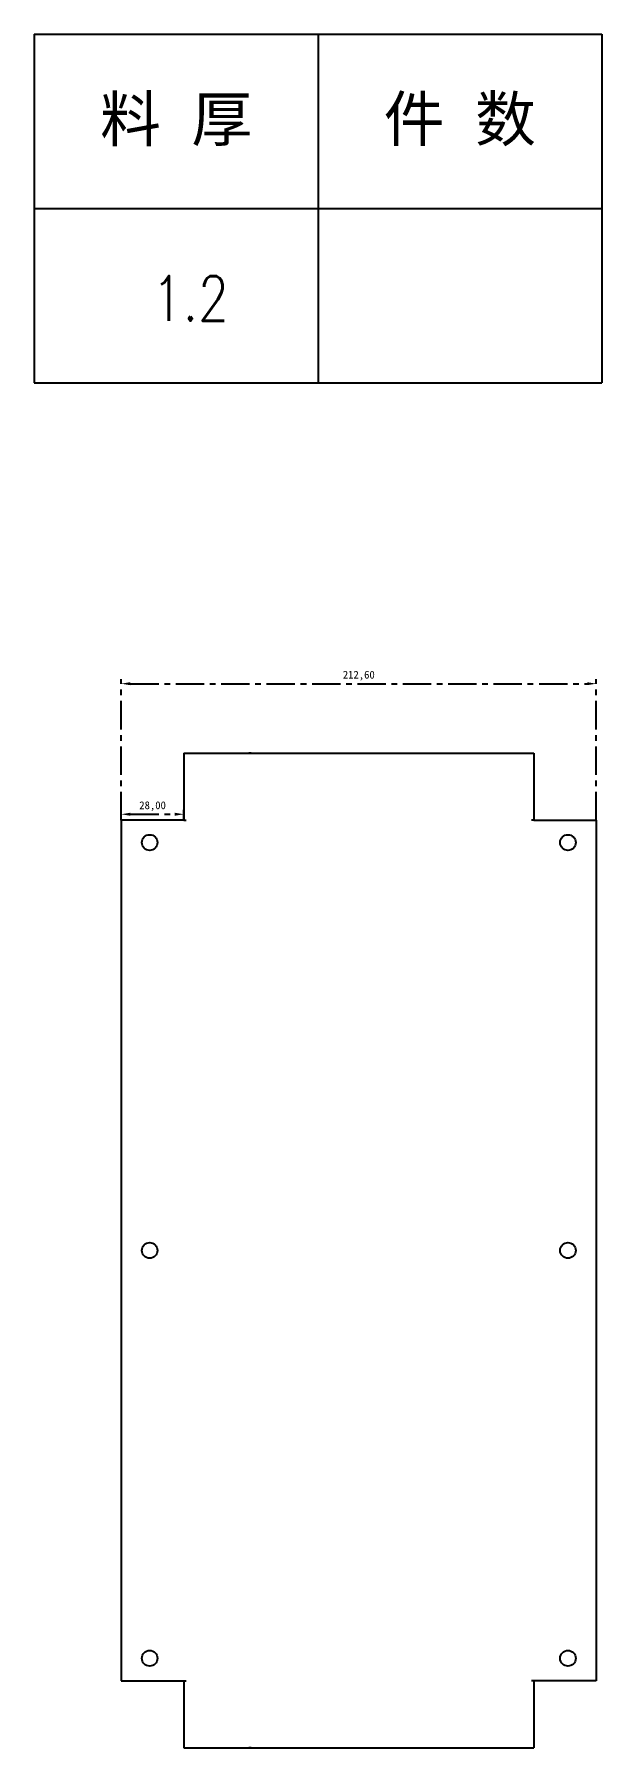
# Model space of a CAD drawing. Header units: millimetres. Extents: x -3862 to 6257, y -4684 to -2127.
# Drawn here: x 1703 to 1957, y -2894 to -2127 of the extents above; entities that cross this region are included whole.
import ezdxf
from ezdxf.enums import TextEntityAlignment as Align

# ---------------------------------------------------------------- set-up
doc = ezdxf.new("R2010")
doc.units = ezdxf.units.MM
doc.header["$PDSIZE"] = -1
doc.linetypes.add('CENTERX2', pattern=[20.32, 12.7, -2.54, 2.54, -2.54])
for name, color, linetype in [('11', 7, 'Continuous'), ('DIM', 3, 'Continuous'), ('中心线', 1, 'CENTERX2')]:
    doc.layers.add(name, color=color, linetype=linetype)
doc.styles.add('DIM', font='romans.shx', dxfattribs={"width": 0.8, "bigfont": 'bigfont.shx'})
doc.dimstyles.new('ISO-25', dxfattribs={"dimtxt": 2.5, "dimasz": 2.5, "dimexe": 1.25, "dimexo": 0.625, "dimtad": 1, "dimtxsty": 'Standard', "dimcen": 2.5, "dimadec": 0, "dimazin": 0, "dimtfac": 1, "dimtmove": 0, "dimatfit": 3, "dimfxl": 0, "dimarcsym": 0})

# ---------------------------------------------------------------- blocks, each defined once
blk = doc.blocks.new('*D622')
at = {"layer": 'Defpoints', "color": 0, "transparency": 16777216}
for p in [(1954.63, -2417.63), (1742.03, -2478.69), (1954.63, -2478.69)]:
    blk.add_point(p, dxfattribs=at)
at = {"layer": '中心线', "color": 0, "lineweight": -2, "transparency": 16777216}
for p, q in [((1742.03, -2478.69), (1742.03, -2415.63)), ((1746.11, -2417.63), (1950.55, -2417.63)), ((1954.63, -2478.69), (1954.63, -2415.63))]:
    blk.add_line(p, q, dxfattribs=at)
at = {"layer": '中心线', "color": 0, "transparency": 16777216}
for points in [[(1746.11, -2416.95), (1746.11, -2418.31), (1742.03, -2417.63)], [(1950.55, -2416.95), (1950.55, -2418.31), (1954.63, -2417.63)]]:
    blk.add_solid(points, dxfattribs=at)
at = {"layer": '中心线', "color": 0, "transparency": 16777216, "insert": (1848.33, -2414.06), "char_height": 3.5, "attachment_point": 5}
blk.add_mtext('212,60', dxfattribs=at)
blk = doc.blocks.new('*D623')
at = {"layer": 'Defpoints', "color": 0, "transparency": 16777216}
for p in [(1770.03, -2476.04), (1742.03, -2478.69), (1770.03, -2478.69)]:
    blk.add_point(p, dxfattribs=at)
at = {"layer": '中心线', "color": 0, "lineweight": -2, "transparency": 16777216}
for p, q in [((1742.03, -2478.69), (1742.03, -2474.04)), ((1746.11, -2476.04), (1765.95, -2476.04)), ((1770.03, -2478.69), (1770.03, -2474.04))]:
    blk.add_line(p, q, dxfattribs=at)
at = {"layer": '中心线', "color": 0, "transparency": 16777216}
for points in [[(1746.11, -2475.36), (1746.11, -2476.72), (1742.03, -2476.04)], [(1765.95, -2475.36), (1765.95, -2476.72), (1770.03, -2476.04)]]:
    blk.add_solid(points, dxfattribs=at)
at = {"layer": '中心线', "color": 0, "transparency": 16777216, "insert": (1756.03, -2472.47), "char_height": 3.5, "attachment_point": 5}
blk.add_mtext('28,00', dxfattribs=at)
blk = doc.blocks.new('*T628')
at = {"color": 0, "linetype": 'ByBlock', "lineweight": -2, "transparency": 16777216}
for p, q in [((0, 0), (127, 0)), ((0, 0), (0, -78)), ((63.5, 0), (63.5, -78)), ((127, 0), (127, -78)), ((0, -39), (127, -39)), ((0, -78), (127, -78))]:
    blk.add_line(p, q, dxfattribs=at)
at = {"color": 0, "transparency": 16777216, "char_height": 10, "width": 60.5, "attachment_point": 5}
for s, insert in [('{\\fSimSun|b0|i0|c134|p2;料 厚}', (31.75, -19.5)), ('{\\fSimSun|b0|i0|c134|p2;件 数}', (95.25, -19.5))]:
    blk.add_mtext(s, dxfattribs=dict(at, insert=insert))
blk = doc.blocks.new('拆图参数')
blk.add_blockref('*T628', (-63.5, 78))
at = {"style": 'DIM', "width": 0.8}
blk.add_attdef('6', text='', height=10, dxfattribs=at).set_placement((-37.13, 18.91), align=Align.MIDDLE_LEFT)
blk.add_attdef('1', text='', height=10, dxfattribs=at).set_placement((36.65, 19.27), align=Align.MIDDLE_CENTER)

msp = doc.modelspace()

# ---------------------------------------------------------------- linework, layer by layer
at = {"layer": '11', "color": 7, "linetype": 'Continuous', "lineweight": 25, "ltscale": 2}
for p, q in [((1770.028, -2448.693), (1926.628, -2448.693)), ((1770.028, -2448.693), (1770.028, -2478.693)), ((1800.194, -2448.693), (1799.079, -2448.693)), ((1800.194, -2448.693), (1800.328, -2448.693)), ((1800.328, -2448.693), (1801.028, -2448.693)), ((1895.628, -2448.693), (1896.328, -2448.693)), ((1896.328, -2448.693), (1896.461, -2448.693)), ((1896.461, -2448.693), (1897.577, -2448.693)), ((1926.628, -2448.693), (1926.628, -2478.693)), ((1742.028, -2478.693), (1742.028, -2863.693)), ((1770.028, -2478.693), (1742.028, -2478.693)), ((1770.028, -2478.693), (1771.028, -2478.693)), ((1926.628, -2478.693), (1925.628, -2478.693)), ((1926.628, -2478.693), (1954.628, -2478.693)), ((1954.628, -2478.693), (1954.628, -2863.693)), ((1742.028, -2863.693), (1770.028, -2863.693)), ((1770.028, -2863.693), (1770.028, -2893.693)), ((1770.028, -2863.693), (1771.028, -2863.693)), ((1926.628, -2863.693), (1925.628, -2863.693)), ((1954.628, -2863.693), (1926.628, -2863.693)), ((1926.628, -2863.693), (1926.628, -2893.693)), ((1770.028, -2893.693), (1926.628, -2893.693)), ((1800.194, -2893.693), (1799.079, -2893.693)), ((1800.194, -2893.693), (1800.328, -2893.693)), ((1800.328, -2893.693), (1801.028, -2893.693)), ((1895.628, -2893.693), (1896.328, -2893.693)), ((1896.328, -2893.693), (1896.461, -2893.693)), ((1896.461, -2893.693), (1897.577, -2893.693))]:
    msp.add_line(p, q, dxfattribs=at)
for centre in [(1754.728, -2488.693), (1941.928, -2488.693), (1754.728, -2671.193), (1941.928, -2671.193), (1754.728, -2853.693), (1941.928, -2853.693)]:
    msp.add_circle(centre, 3.5, dxfattribs=at)

# ---------------------------------------------------------------- block references
at = {"layer": 'DIM', "color": 6}
ref = msp.add_blockref('拆图参数', (1830.07, -2283.068), dxfattribs=dict(at, xscale=2, yscale=2, zscale=2))
ref.add_attrib('6', '1.2', dxfattribs={"layer": '0', "height": 20, "style": 'DIM', "width": 0.8}).set_placement((1755.807, -2245.244), align=Align.MIDDLE_LEFT)

# ---------------------------------------------------------------- dimensions: what is measured, and where the dimension line sits
at = {"layer": '中心线', "color": 6}
for base, p2, picture, middle in [((1954.628, -2417.627), (1954.628, -2478.693), '*D622', (1848.328, -2414.062)), ((1770.028, -2476.039), (1770.028, -2478.693), '*D623', (1756.028, -2472.474))]:
    dim = msp.add_linear_dim(base=base, p1=(1742.028, -2478.693), p2=p2, dimstyle='ISO-25', override={"dimtxt": 3.5, "dimasz": 4.08, "dimexe": 2, "dimexo": 0, "dimgap": 1.524, "dimtih": 1, "dimtoh": 1, "dimzin": 0, "dimadec": 2, "dimtzin": 0, "dimarcsym": 1}, dxfattribs=at)
    dim.commit()
    dim.dimension.update_dxf_attribs({"geometry": picture, "text_midpoint": middle})

doc.saveas('drawing.dxf')
